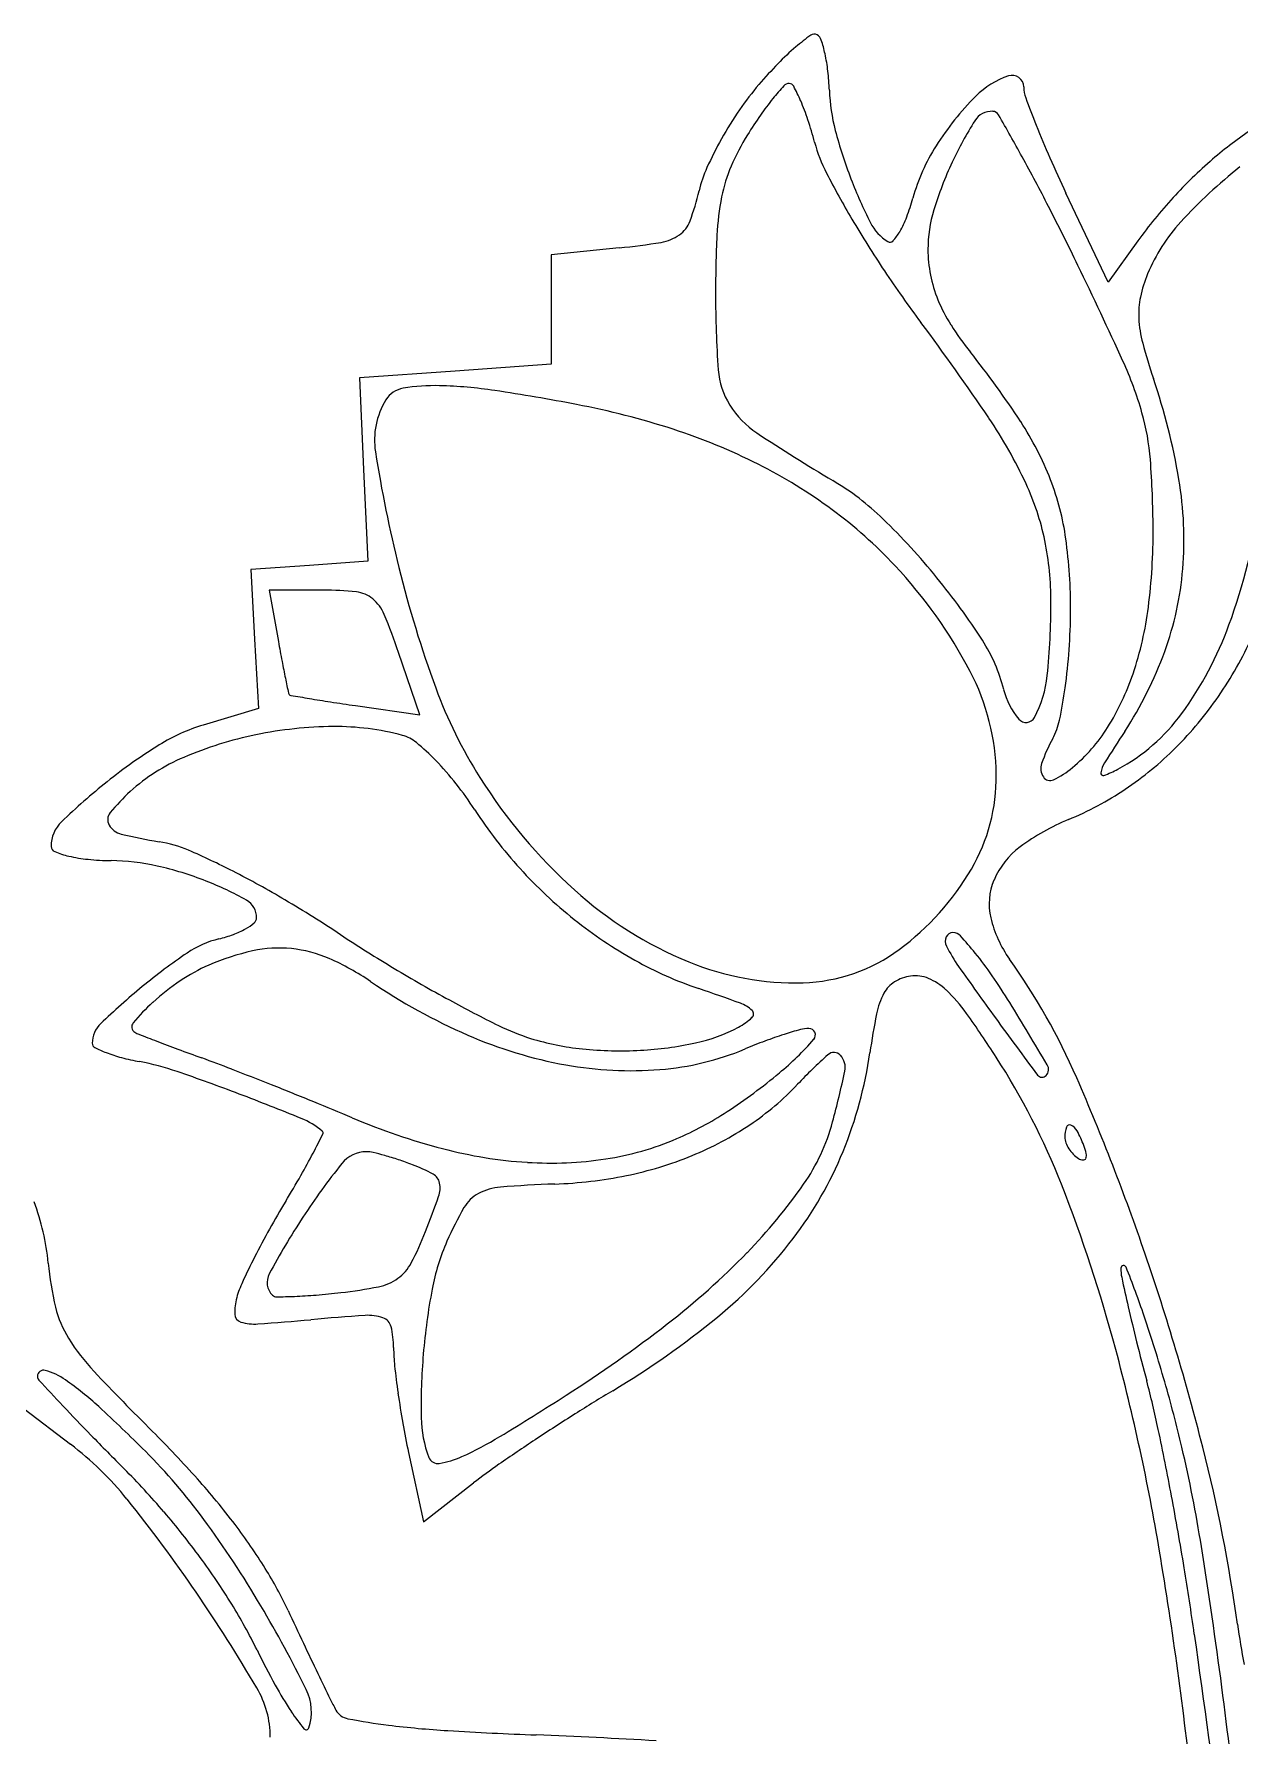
# Model space of a CAD drawing. Header units: millimetres. Extents: x 56222 to 3066687, y -650199 to -121287.
# Drawn here: x 141918.94 to 141924.33, y -185311.99 to -185304.39 of the extents above; entities that cross this region are included whole.
import ezdxf

# ---------------------------------------------------------------- set-up
doc = ezdxf.new("R2010")
doc.units = ezdxf.units.MM
doc.header["$MEASUREMENT"] = 0
doc.layers.add('$TD_AUDIT_GENERATED_(A0BDF17)', color=32, linetype='Continuous', lineweight=30)

msp = doc.modelspace()

# ---------------------------------------------------------------- linework, layer by layer
at = {"layer": '$TD_AUDIT_GENERATED_(A0BDF17)', "linetype": 'Continuous', "lineweight": 25, "ltscale": 2}
for p, q in [((141923.7362, -185305.4953, 0.5173), (141923.5478, -185305.0975, 0.5173)), ((141921.5517, -185305.3423, 0.5173), (141921.2476, -185305.3729, 0.5173)), ((141923.8687, -185305.3117, 0.5173), (141923.7362, -185305.4953, 0.5173)), ((141921.2476, -185305.3729, 0.5173), (141921.2476, -185305.6178, 0.5173)), ((141921.2476, -185305.6178, 0.5173), (141921.2476, -185305.8626, 0.5173)), ((141921.2476, -185305.8626, 0.5173), (141920.8191, -185305.8932, 0.5173)), ((141920.8191, -185305.8932, 0.5173), (141920.3906, -185305.9238, 0.5173)), ((141920.3906, -185305.9238, 0.5173), (141920.4094, -185306.3333, 0.5173)), ((141920.4094, -185306.3333, 0.5173), (141920.4282, -185306.7428, 0.5173)), ((141920.1671, -185306.7618, 0.5173), (141919.9059, -185306.7808, 0.5173)), ((141919.9059, -185306.7808, 0.5173), (141919.9227, -185307.0913, 0.5173)), ((141920.4282, -185306.7428, 0.5173), (141920.1671, -185306.7618, 0.5173)), ((141920.2291, -185306.8726, 0.5173), (141919.9872, -185306.8726, 0.5173)), ((141919.9872, -185306.8726, 0.5173), (141920.0287, -185307.1022, 0.5173)), ((141919.9227, -185307.0913, 0.5173), (141919.9395, -185307.4018, 0.5173)), ((141920.6609, -185307.4302, 0.5173), (141920.5659, -185307.1514, 0.5173)), ((141919.9395, -185307.4018, 0.5173), (141919.6932, -185307.4755, 0.5173)), ((141920.3728, -185307.3884, 0.5173), (141920.6609, -185307.4302, 0.5173)), ((141918.8932, -185310.5325, 0.5173), (141919.0997, -185310.69, 0.5173)), ((141920.6102, -185310.7269, 0.5173), (141920.6766, -185311.0369, 0.5173)), ((141920.6766, -185311.0369, 0.5173), (141920.9009, -185310.863, 0.5173))]:
    msp.add_line(p, q, dxfattribs=at)
for centre, radius, start, end in [((141923.0102, -185305.2292, 0.5173), 1.0317, 125.72038, 130.45188), ((141922.4228, -185304.4124, 0.5173), 0.0257, 58.28247, 125.7202), ((141922.4136, -185304.4273, 0.5173), 0.0433, 17.96032, 58.28254), ((141921.8384, -185304.6138, 0.5173), 0.6479, 12.3684, 17.96028), ((141923.0783, -185305.3091, 0.5173), 1.1368, 130.45198, 135.95132), ((141921.7231, -185304.6391, 0.5173), 0.766, 6.51787, 12.36833), ((141923.7633, -185305.9717, 0.5173), 2.0897, 135.95139, 139.43768), ((141921.3591, -185304.6807, 0.5173), 1.1323, 2.15291, 6.51786), ((141923.4108, -185304.9295, 0.5173), 0.3755, 108.65551, 135.09578), ((141923.3074, -185304.6231, 0.5173), 0.052, 0.03617, 108.65549), ((141923.1584, -185305.4539, 0.5173), 1.2935, 139.43773, 145.71051), ((141923.2545, -185305.4996, 0.5173), 1.3084, 137.65356, 140.94555), ((141922.3111, -185304.6398, 0.5173), 0.032, 90.0001, 137.65363), ((141922.3111, -185304.6308, 0.5173), 0.0231, 27.63147, 90), ((141921.466, -185305.0732, 0.5173), 0.9769, 23.41837, 27.63142), ((141923.3219, -185304.6069, 0.5173), 0.8318, 182.15298, 194.67041), ((141923.5, -185304.623, 0.5173), 0.1405, 180.03613, 200.09397), ((141923.5692, -185305.734, 0.5173), 1.7908, 145.71051, 150.62596), ((141923.2078, -185305.4617, 0.5173), 1.2483, 140.94561, 145.20518), ((141921.4305, -185305.0886, 0.5173), 1.0157, 18.29355, 23.41837), ((141924.0649, -185305.5814, 0.5173), 1.2989, 135.09575, 147.63032), ((141923.2169, -185304.8219, 0.5173), 0.0898, 87.54387, 147.80911), ((141923.2194, -185304.764, 0.5173), 0.0318, 29.58807, 87.5439), ((141927.8833, -185303.0194, 0.5173), 4.808, 200.094, 201.65929), ((141923.877, -185305.9267, 0.5173), 2.0632, 145.20518, 148.12871), ((141920.6726, -185305.3392, 0.5173), 1.8139, 14.97384, 18.29355), ((141924.5972, -185305.6908, 0.5173), 1.7208, 147.80917, 154.85387), ((141907.2535, -185313.8295, 0.5173), 18.392, 28.9203, 29.58814), ((141927.4174, -185303.2045, 0.5173), 4.3067, 201.65929, 203.75786), ((141925.3343, -185306.2598, 0.5173), 1.7335, 123.36347, 130.73238), ((141923.4389, -185305.6606, 0.5173), 1.6412, 150.62596, 155.64724), ((141923.0057, -185305.385, 0.5173), 1.0372, 148.12874, 156.87814), ((141923.0947, -185304.6913, 0.5173), 0.6934, 194.97377, 207.21288), ((141924.4843, -185304.3025, 0.5173), 2.0334, 194.67041, 201.09021), ((141923.7022, -185305.3515, 0.5173), 0.8694, 147.63031, 164.56447), ((141924.4838, -185305.6376, 0.5173), 1.5955, 154.85393, 163.06411), ((141916.5144, -185308.713, 0.5173), 7.8116, 27.07484, 28.92041), ((141929.2626, -185302.3922, 0.5173), 6.3227, 203.75789, 205.33167), ((141925.546, -185306.5056, 0.5173), 2.0579, 130.73236, 137.59572), ((141922.4583, -185305.2168, 0.5173), 0.5649, 155.64726, 166.772), ((141922.6957, -185305.2526, 0.5173), 0.7001, 156.87806, 168.6244), ((141926.0848, -185303.1538, 0.5173), 4.0556, 207.21293, 210.52646), ((141924.5839, -185304.2641, 0.5173), 2.1402, 201.09015, 206.82907), ((141925.7268, -185306.7548, 0.5173), 2.2608, 128.31091, 137.469), ((141920.7898, -185304.8246, 0.5173), 1.1492, 339.75983, 346.77202), ((141923.1238, -185305.3387, 0.5173), 1.1368, 168.62442, 177.33147), ((141921.9387, -185304.8646, 0.5173), 0.96, 339.27705, 344.56451), ((141925.6348, -185306.5867, 0.5173), 2.1782, 137.59575, 144.17287), ((141923.5389, -185305.3498, 0.5173), 0.6078, 163.06417, 179.94066), ((141910.5064, -185311.7841, 0.5173), 14.5591, 25.91684, 27.0749), ((141921.743, -185305.1761, 0.5173), 0.1332, 305.52771, 339.75992), ((141926.7426, -185302.7659, 0.5173), 4.8193, 210.52651, 213.77657), ((141922.8623, -185305.1349, 0.5173), 0.2109, 206.82905, 238.28256), ((141922.6058, -185305.1543, 0.5173), 0.2306, 317.19325, 329.87291), ((141922.4209, -185305.047, 0.5173), 0.4445, 329.87296, 339.27703), ((141924.6443, -185305.7618, 0.5173), 0.7918, 137.46902, 157.50003), ((141921.2319, -185302.1648, 0.5173), 3.1936, 275.74748, 279.14419), ((141921.7089, -185305.1283, 0.5173), 0.1919, 279.14423, 305.52773), ((141927.5853, -185305.5467, 0.5173), 5.6032, 177.33151, 179.99999), ((141922.7613, -185305.2983, 0.5173), 0.0188, 238.28251, 317.19324), ((141923.516, -185305.3498, 0.5173), 0.5849, 179.94072, 191.2367), ((141906.5327, -185313.7151, 0.5173), 18.977, 24.48977, 25.91687), ((141927.3376, -185302.3679, 0.5173), 5.5351, 213.77653, 216.70602), ((141923.5231, -185305.3484, 0.5173), 0.5921, 191.23676, 202.42895), ((141924.46, -185305.6855, 0.5173), 0.5924, 157.5, 167.99429), ((141926.8304, -185305.5467, 0.5173), 4.8483, 179.99997, 184.03432), ((141923.6524, -185305.295, 0.5173), 0.732, 202.42897, 212.37477), ((141924.2347, -185305.6375, 0.5173), 0.362, 167.99427, 183.1701), ((141913.7646, -185312.4872, 0.5173), 11.3949, 34.07487, 36.70601), ((141924.1992, -185304.9484, 0.5173), 1.3794, 212.37476, 218.56487), ((141924.4226, -185305.6271, 0.5173), 0.5502, 183.1701, 194.8833), ((141926.255, -185305.1402, 0.5173), 2.4461, 194.88322, 198.75283), ((141919.9277, -185308.354, 0.5173), 4.0835, 33.17727, 38.56484), ((141922.3009, -185306.5325, 0.5173), 1.6501, 15.94219, 24.48974), ((141922.3343, -185305.8638, 0.5173), 0.341, 184.03427, 212.09375), ((141921.1799, -185306.8632, 0.5173), 2.9135, 9.59676, 18.75279), ((141920.8007, -185306.2016, 0.5173), 0.3424, 148.28256, 188.90174), ((141920.6046, -185306.0803, 0.5173), 0.1119, 99.40231, 148.28252), ((141920.7279, -185306.8253, 0.5173), 0.867, 88.5806, 99.40237), ((141920.7004, -185307.9379, 0.5173), 1.9799, 81.4173, 88.58061), ((141919.587, -185315.3149, 0.5173), 9.4405, 79.16843, 81.41733), ((141920.6837, -185309.5827, 0.5173), 3.6043, 72.08979, 79.16838), ((141922.3943, -185305.8262, 0.5173), 0.4119, 212.09373, 236.50797), ((141921.4472, -185307.2906, 0.5173), 2.1198, 24.93213, 34.07489), ((141922.8773, -185306.3679, 0.5173), 1.0506, 4.29955, 15.94211), ((141920.979, -185308.669, 0.5173), 2.644, 63.16049, 72.08976), ((141926.8506, -185299.0915, 0.5173), 8.4873, 236.50791, 239.2149), ((141922.1769, -185306.8834, 0.5173), 1.3963, 21.18265, 33.17722), ((141926.3668, -185305.3298, 0.5173), 5.9763, 188.90172, 193.96172), ((141921.1209, -185308.3886, 0.5173), 2.3298, 53.61578, 63.16055), ((141919.5456, -185306.6183, 0.5173), 4.3917, 0.27641, 4.29954), ((141921.8863, -185307.4241, 0.5173), 1.212, 45.8912, 59.21486), ((141922.3229, -185306.8835, 0.5173), 1.1542, 11.66336, 24.9322), ((141922.3806, -185306.8045, 0.5173), 1.1778, 7.88069, 21.18265), ((141922.4611, -185306.6466, 0.5173), 1.6141, 355.34984, 9.59673), ((141921.6389, -185306.0648, 0.5173), 2.8077, 339.93979, 351.6827), ((141921.2903, -185308.1587, 0.5173), 2.0442, 43.08774, 53.61587), ((141920.5823, -185308.7692, 0.5173), 3.0854, 39.2602, 45.89113), ((141921.2406, -185306.6102, 0.5173), 2.6967, 352.79071, 0.27637), ((141922.1363, -185306.922, 0.5173), 1.3447, 359.83091, 11.66342), ((141921.3019, -185306.9538, 0.5173), 2.2667, 359.73097, 7.88072), ((141925.6197, -185305.5155, 0.5173), 5.2065, 193.96169, 200.14951), ((141921.1969, -185308.2461, 0.5173), 2.1722, 27.72912, 43.08771), ((141922.6644, -185306.6631, 0.5173), 1.4101, 339.95629, 355.34979), ((141920.6194, -185308.7389, 0.5173), 3.0375, 32.72928, 39.26015), ((141920.2291, -185308.2454, 0.5173), 1.3728, 83.80626, 90.00003), ((141920.3623, -185307.0181, 0.5173), 0.1383, 50.38625, 83.80631), ((141920.3366, -185307.0491, 0.5173), 0.1785, 22.54853, 50.38628), ((141920.0169, -185306.9158, 0.5173), 3.4641, 354.39551, 359.83094), ((141917.913, -185308.0554, 0.5173), 2.8028, 18.81571, 22.54854), ((141920.8847, -185306.9518, 0.5173), 2.6839, 356.00208, 359.73102), ((141922.397, -185306.7564, 0.5173), 1.5311, 341.35389, 352.79071), ((141922.5564, -185307.494, 0.5173), 0.7349, 13.98484, 32.72931), ((141922.7591, -185306.4739, 0.5173), 1.6152, 323.98271, 339.93987), ((141922.7616, -185306.3402, 0.5173), 1.7799, 325.53186, 335.40103), ((141929.6552, -185305.3618, 0.5173), 9.7825, 190.24796, 190.77531), ((141921.1001, -185306.9669, 0.5173), 2.4681, 352.03114, 356.00203), ((141922.3314, -185306.5416, 0.5173), 1.7646, 326.9453, 339.95624), ((141925.2701, -185306.1963, 0.5173), 5.3187, 190.77539, 191.60755), ((141922.2183, -185307.7092, 0.5173), 1.0182, 0.66621, 27.72909), ((141922.7694, -185306.8821, 0.5173), 1.138, 327.9512, 341.35388), ((141937.4073, -185303.7032, 0.5173), 17.7094, 191.60753, 191.82526), ((141922.7205, -185306.5793, 0.5173), 2.1183, 200.14949, 212.26313), ((141923.59, -185307.2366, 0.5173), 0.3303, 193.98487, 219.95261), ((141922.9715, -185307.2057, 0.5173), 0.4953, 331.55901, 354.39549), ((141921.4259, -185307.0125, 0.5173), 2.1391, 348.09623, 352.03115), ((141920.0874, -185307.3295, 0.5173), 0.0139, 191.82542, 223.91558), ((141920.0863, -185307.3306, 0.5173), 0.0123, 223.91533, 260.36939), ((141925.1367, -185277.5672, 0.5173), 30.2011, 260.36948, 260.52899), ((141921.3759, -185300.1106, 0.5173), 7.3463, 260.52904, 261.27663), ((141922.3476, -185293.778, 0.5173), 13.753, 261.27672, 261.74426), ((141922.9053, -185306.4389, 0.5173), 1.6055, 314.86958, 325.53196), ((141919.9275, -185308.2575, 0.5173), 0.8163, 106.67855, 121.861), ((141923.3695, -185307.4213, 0.5173), 0.0426, 219.95263, 331.55894), ((141923.2241, -185307.3915, 0.5173), 0.3014, 331.38916, 348.09628), ((141923.3791, -185306.9246, 0.5173), 0.8486, 298.15502, 323.9827), ((141920.2734, -185309.1899, 0.5173), 1.7061, 101.6607, 113.03648), ((141920.2897, -185309.2692, 0.5173), 1.7871, 90.49571, 101.66069), ((141920.2842, -185308.634, 0.5173), 1.1518, 74.97973, 90.49574), ((141920.5398, -185307.6816, 0.5173), 0.1657, 50.29773, 74.97976), ((141919.9387, -185308.4055, 0.5173), 1.1066, 44.22445, 50.29776), ((141924.1646, -185307.9046, 0.5173), 0.77, 151.38919, 160.43928), ((141923.0957, -185307.0863, 0.5173), 0.7531, 309.69015, 327.95122), ((141932.4345, -185313.1163, 0.5173), 10.2894, 146.94532, 147.87351), ((141920.7826, -185309.6334, 0.5173), 2.4363, 121.86095, 128.57936), ((141919.9395, -185308.4048, 0.5173), 0.853, 113.03651, 132.14471), ((141922.9571, -185306.4909, 0.5173), 1.5321, 303.94402, 314.8696), ((141919.7756, -185308.5642, 0.5173), 1.3342, 38.2872, 44.22446), ((141922.4182, -185307.7068, 0.5173), 0.8183, 329.75647, 0.66623), ((141923.503, -185307.6695, 0.5173), 0.0678, 160.43932, 214.08278), ((141923.3135, -185307.3489, 0.5173), 0.4119, 295.77759, 309.69022), ((141923.7141, -185307.6902, 0.5173), 0.0107, 169.64277, 289.7326), ((141923.8258, -185307.7106, 0.5173), 0.1243, 147.87351, 169.64277), ((141923.5623, -185307.2669, 0.5173), 0.4604, 289.73256, 298.15492), ((141921.016, -185309.926, 0.5173), 2.8106, 128.57932, 134.10408), ((141919.9586, -185308.4259, 0.5173), 0.8814, 132.14478, 140.63557), ((141919.618, -185308.6886, 0.5173), 1.535, 32.9424, 38.28712), ((141922.9734, -185306.4197, 0.5173), 2.4174, 212.26307, 227.85756), ((141923.4769, -185307.6871, 0.5173), 0.0363, 214.08268, 295.77756), ((141923.0083, -185306.567, 0.5173), 1.4404, 292.50107, 303.94406), ((141922.63, -185306.7369, 0.5173), 2.054, 212.94232, 222.20269), ((141919.1666, -185308.0179, 0.5173), 0.1533, 134.10399, 180.00004), ((141919.3152, -185307.898, 0.5173), 0.0492, 140.63553, 209.80225), ((141919.3466, -185307.88, 0.5173), 0.0854, 209.80229, 256.5658), ((141923.9509, -185308.8427, 0.5173), 1.0228, 112.50112, 126.46764), ((141919.854, -185305.7559, 0.5173), 2.2693, 256.56577, 260.91492), ((141919.4082, -185308.5436, 0.5173), 0.5538, 66.66573, 80.91491), ((141919.0386, -185308.0179, 0.5173), 0.0252, 179.99995, 248.22107), ((141919.1959, -185307.624, 0.5173), 0.4494, 248.22105, 256.62166), ((141919.2429, -185307.4266, 0.5173), 0.6522, 256.62162, 264.32568), ((141919.2994, -185306.8573, 0.5173), 1.2243, 264.3257, 269.13394), ((141919.2656, -185309.0975, 0.5173), 1.0161, 77.39439, 89.13387), ((141918.3154, -185311.077, 0.5173), 3.3129, 62.87012, 66.66574), ((141923.5554, -185308.3075, 0.5173), 0.3573, 126.46759, 157.06517), ((141919.1619, -185309.5611, 0.5173), 1.4912, 68.588, 77.39438), ((141917.8848, -185311.9174, 0.5173), 4.2571, 59.29862, 62.87015), ((141922.6449, -185306.7234, 0.5173), 2.0742, 222.20273, 231.39561), ((141922.0905, -185307.5158, 0.5173), 1.1976, 306.51748, 329.75643), ((141919.1952, -185309.4763, 0.5173), 1.4001, 60.42935, 68.58803), ((141922.5267, -185306.9132, 0.5173), 1.7517, 227.8576, 247.70983), ((141923.4776, -185308.2746, 0.5173), 0.2729, 157.06508, 193.2854), ((141919.8418, -185308.3366, 0.5173), 0.0897, 0.00003, 60.42936), ((141916.8299, -185313.6938, 0.5173), 6.3231, 56.6434, 59.29859), ((141919.6967, -185308.0558, 0.5173), 0.3789, 290.23196, 299.30424), ((141919.7548, -185308.1593, 0.5173), 0.2602, 299.30418, 309.61436), ((141919.9015, -185308.3366, 0.5173), 0.0301, 309.61449, 359.99998), ((141922.597, -185306.7835, 0.5173), 1.9973, 231.39565, 240.76379), ((141923.7242, -185308.2164, 0.5173), 0.5262, 193.28543, 215.45322), ((141919.8685, -185308.8584, 0.5173), 0.4401, 103.84167, 124.18332), ((141919.6185, -185307.8438, 0.5173), 0.6049, 283.84159, 290.23185), ((141924.078, -185302.6834, 0.5173), 6.8588, 236.64336, 239.01028), ((141923.0571, -185308.442, 0.5173), 0.0483, 156.38768, 206.44367), ((141923.043, -185308.4358, 0.5173), 0.0329, 90, 156.38781), ((141923.6346, -185308.1547, 0.5173), 0.6932, 206.4436, 215.23968), ((141923.043, -185308.4476, 0.5173), 0.0447, 42.49526, 90), ((141921.8318, -185309.5573, 0.5173), 1.6874, 39.02706, 42.49526), ((141921.1412, -185310.7323, 0.5173), 2.7053, 124.18338, 129.49627), ((141920.1462, -185309.5331, 0.5173), 1.0735, 102.52003, 113.54851), ((141920.0321, -185309.0194, 0.5173), 0.5473, 84.26344, 102.51995), ((141920.0308, -185309.032, 0.5173), 0.56, 66.25605, 84.2634), ((141919.7897, -185309.5801, 0.5173), 1.1588, 55.80317, 66.25606), ((141922.4558, -185307.0357, 0.5173), 1.7082, 240.76374, 251.29737), ((141922.3369, -185307.3763, 0.5173), 1.2512, 247.70986, 271.68193), ((141922.3513, -185307.868, 0.5173), 0.7593, 271.68194, 306.51743), ((141921.8638, -185309.5314, 0.5173), 1.6462, 34.63203, 39.02699), ((141920.902, -185310.226, 0.5173), 2.9384, 23.54343, 35.4532), ((141920.1946, -185309.5154, 0.5173), 1.0814, 123.9603, 132.23915), ((141920.0355, -185309.2791, 0.5173), 0.7965, 113.54855, 123.96028), ((141924.1, -185302.6467, 0.5173), 6.9016, 239.0102, 241.36612), ((141922.8804, -185308.7843, 0.5173), 0.1884, 98.12636, 121.44311), ((141922.8751, -185308.7473, 0.5173), 0.1511, 67.14933, 98.12637), ((141922.8325, -185308.8484, 0.5173), 0.2608, 46.56262, 67.14937), ((141942.0983, -185295.1108, 0.5173), 23.2998, 215.2397, 215.93458), ((141920.9907, -185310.1344, 0.5173), 2.7073, 31.60425, 34.63204), ((141921.6008, -185311.2899, 0.5173), 3.4279, 129.49635, 133.6464), ((141921.9479, -185306.4041, 0.5173), 2.681, 235.80318, 246.40724), ((141919.1651, -185316.7561, 0.5173), 8.5541, 69.98364, 71.29731), ((141923.0344, -185308.8332, 0.5173), 0.3395, 152.01807, 168.60665), ((141922.8505, -185308.7355, 0.5173), 0.1312, 121.44306, 152.01812), ((141922.5151, -185309.1837, 0.5173), 0.7225, 35.44957, 46.56265), ((141920.0571, -185309.3639, 0.5173), 0.8768, 132.23915, 140.56354), ((141923.7139, -185303.354, 0.5173), 6.0958, 241.36602, 243.69719), ((141922.0426, -185308.8572, 0.5173), 0.1473, 45.79286, 69.98365), ((141922.1302, -185308.7672, 0.5173), 0.0218, 312.10863, 45.79284), ((141925.7697, -185309.3844, 0.5173), 3.1297, 168.60674, 171.84694), ((141918.8279, -185311.8088, 0.5173), 5.2487, 32.87578, 35.44963), ((141906.6353, -185318.9673, 0.5173), 19.5625, 30.6524, 31.6042), ((141919.3191, -185308.8978, 0.5173), 0.1221, 133.64651, 179.99999), ((141919.4015, -185308.8247, 0.5173), 0.0279, 140.56352, 239.24477), ((141921.4492, -185307.9356, 0.5173), 0.985, 243.69712, 252.66597), ((141921.7379, -185308.1775, 0.5173), 0.7351, 282.15108, 298.155), ((141921.9421, -185308.5591, 0.5173), 0.3022, 298.15493, 312.10867), ((141922.8545, -185310.6154, 0.5173), 1.846, 105.49869, 107.86079), ((141922.3989, -185308.9724, 0.5173), 0.1411, 90.00001, 105.49868), ((141922.3989, -185308.8608, 0.5173), 0.0294, 318.78058, 90.00001), ((141937.704, -185298.2958, 0.5173), 17.8726, 215.93467, 216.95132), ((141919.2181, -185308.8978, 0.5173), 0.0211, 179.99996, 242.65416), ((141919.4472, -185308.4548, 0.5173), 0.5198, 242.65414, 248.79752), ((141919.449, -185308.7448, 0.5173), 0.1208, 239.24473, 248.76022), ((141925.9319, -185292.0652, 0.5173), 18.016, 248.76031, 249.03258), ((141923.2382, -185299.0944, 0.5173), 10.4883, 249.03256, 249.58329), ((141925.6228, -185292.6883, 0.5173), 17.3239, 249.58325, 249.9614), ((141921.6621, -185307.0585, 0.5173), 1.967, 246.40727, 259.78232), ((141921.5042, -185307.7596, 0.5173), 1.1694, 252.66598, 264.26374), ((141921.5554, -185307.25, 0.5173), 1.6816, 264.2638, 273.09741), ((141921.5612, -185307.3568, 0.5173), 1.5746, 273.0974, 282.15115), ((141921.6358, -185307.7788, 0.5173), 1.2403, 274.50859, 292.67652), ((141923.0705, -185311.2124, 0.5173), 2.481, 110.46841, 112.67653), ((141922.8979, -185310.7501, 0.5173), 1.9876, 107.86085, 110.46838), ((141921.382, -185307.9698, 0.5173), 1.3814, 309.8526, 318.78049), ((141919.4915, -185308.3405, 0.5173), 0.6424, 248.79763, 255.21217), ((141919.6196, -185307.855, 0.5173), 1.1445, 255.21215, 259.3748), ((141919.1881, -185310.1552, 0.5173), 1.1959, 71.04644, 79.37473), ((141917.3233, -185315.4432, 0.5173), 6.8974, 68.77773, 69.96145), ((141921.6043, -185307.379, 0.5173), 1.6413, 259.78237, 274.50863), ((141923.8483, -185310.4891, 0.5173), 2.0571, 131.52678, 136.81195), ((141922.511, -185308.979, 0.5173), 0.04, 42.95337, 131.52667), ((141922.4822, -185309.0057, 0.5173), 0.0793, 348.07307, 42.95338), ((141920.8335, -185308.6772, 0.5173), 1.8569, 337.71057, 351.84697), ((141920.548, -185310.6971, 0.5173), 3.2006, 21.41891, 32.87584), ((141923.4299, -185309.0143, 0.5173), 0.0402, 317.26758, 30.65235), ((141916.6716, -185317.4829, 0.5173), 8.9436, 69.15732, 71.04644), ((141911.9342, -185329.321, 0.5173), 21.7848, 68.27538, 68.77775), ((141920.6676, -185307.1141, 0.5173), 2.4961, 303.17144, 309.85253), ((141918.3874, -185308.1408, 0.5173), 4.2645, 344.92934, 348.07308), ((141923.4411, -185309.0247, 0.5173), 0.0249, 216.95143, 317.26774), ((141914.0038, -185313.2316, 0.5173), 10.4629, 18.91519, 23.54337), ((141915.4219, -185320.7656, 0.5173), 12.4561, 67.78975, 69.15727), ((141911.2948, -185330.9259, 0.5173), 23.5124, 67.77846, 68.27533), ((141921.4485, -185308.2365, 0.5173), 1.2342, 303.79459, 316.81193), ((141913.9814, -185324.3496, 0.5173), 16.4084, 67.12772, 67.77836), ((141921.2249, -185307.9666, 0.5173), 1.4776, 293.27685, 303.17141), ((141919.9958, -185309.5632, 0.5173), 0.356, 49.99258, 67.78969), ((141914.9034, -185306.6397, 0.5173), 5.9533, 332.49908, 333.41741), ((141920.2177, -185309.2989, 0.5173), 0.0109, 333.41742, 49.99254), ((141921.5269, -185306.4628, 0.5173), 3.0047, 247.12774, 255.2585), ((141921.3202, -185308.0449, 0.5173), 1.4648, 292.34635, 303.7946), ((141921.6433, -185309.0175, 0.5173), 0.8926, 325.13321, 344.92926), ((141923.6888, -185309.3175, 0.5173), 0.1457, 161.91087, 179.99999), ((141923.5641, -185309.2767, 0.5173), 0.0146, 66.14396, 161.91095), ((141923.5467, -185309.3163, 0.5173), 0.0578, 27.85875, 66.14392), ((141923.0658, -185309.5705, 0.5173), 0.6018, 20.9936, 27.85879), ((141921.268, -185307.4467, 0.5173), 1.9873, 255.25853, 266.34189), ((141921.2966, -185308.1333, 0.5173), 1.2961, 278.63611, 293.27677), ((141923.6145, -185309.3175, 0.5173), 0.0715, 179.99997, 200.29751), ((141923.6799, -185309.2933, 0.5173), 0.1412, 200.29747, 212.49612), ((141923.6912, -185309.2861, 0.5173), 0.1546, 212.49611, 224.21616), ((141923.3896, -185309.4462, 0.5173), 0.2549, 12.65323, 20.99364), ((141917.668, -185308.0789, 0.5173), 2.8365, 330.20434, 332.49908), ((141922.7623, -185311.3938, 0.5173), 3.1366, 141.36423, 146.78386), ((141920.4227, -185309.5238, 0.5173), 0.1415, 90.00006, 141.36426), ((141920.4227, -185309.508, 0.5173), 0.1257, 76.60345, 89.99997), ((141920.1601, -185310.6107, 0.5173), 1.2593, 74.1364, 76.60346), ((141920.1227, -185310.7422, 0.5173), 1.3959, 71.51668, 74.13636), ((141920.0489, -185310.963, 0.5173), 1.6288, 69.18323, 71.51669), ((141920.3573, -185310.1517, 0.5173), 0.7608, 61.54029, 69.18323), ((141921.2456, -185307.7971, 0.5173), 1.6362, 266.34189, 278.63607), ((141921.2601, -185307.8985, 0.5173), 1.6231, 281.49347, 292.34634), ((141920.9593, -185308.7288, 0.5173), 1.7209, 322.74417, 337.71052), ((141923.6673, -185309.3094, 0.5173), 0.1212, 224.21604, 238.28257), ((141923.6289, -185309.3714, 0.5173), 0.0483, 238.2825, 264.38756), ((141923.6254, -185309.4075, 0.5173), 0.012, 264.38772, 337.33179), ((141923.6032, -185309.3982, 0.5173), 0.036, 337.33163, 12.65311), ((141915.3708, -185306.7636, 0.5173), 5.4836, 328.80316, 330.20437), ((141920.6925, -185309.5335, 0.5173), 0.0576, 11.12333, 61.54025), ((141920.6365, -185309.5445, 0.5173), 0.1147, 340.76104, 11.12333), ((141921.4736, -185315.3114, 0.5173), 5.7882, 92.07745, 94.48561), ((141921.1927, -185307.5668, 0.5173), 1.9615, 272.07746, 281.49342), ((141920.3883, -185308.1431, 0.5173), 2.4222, 315.73507, 325.13318), ((141917.0935, -185312.0522, 0.5173), 6.9114, 14.97626, 21.41896), ((141917.9296, -185309.9831, 0.5173), 1.0757, 5.48856, 20.51903), ((141923.4032, -185311.6275, 0.5173), 3.9066, 148.80323, 150.90661), ((141916.6363, -185308.1484, 0.5173), 4.3514, 338.55458, 340.76108), ((141920.9989, -185309.7128, 0.5173), 0.1622, 117.96586, 150.24656), ((141921.0405, -185309.7913, 0.5173), 0.2511, 94.48557, 117.96585), ((141922.929, -185311.503, 0.5173), 3.3359, 146.78385, 151.84431), ((141922.2709, -185310.44, 0.5173), 1.6274, 150.24664, 156.18528), ((141923.3061, -185311.5735, 0.5173), 3.7955, 150.90663, 153.05607), ((141919.3548, -185309.2163, 0.5173), 1.4307, 332.38188, 338.55458), ((141921.6767, -185310.1777, 0.5173), 0.9779, 156.18531, 169.30133), ((141919.6454, -185307.419, 0.5173), 3.4596, 307.80386, 315.73501), ((141920.665, -185308.5049, 0.5173), 2.0906, 309.34035, 322.74418), ((141920.4333, -185309.7426, 0.5173), 1.4396, 185.48854, 193.46113), ((141922.922, -185311.3783, 0.5173), 3.3647, 153.056, 155.16122), ((141920.4477, -185309.7881, 0.5173), 0.1973, 305.76365, 332.38188), ((141923.9549, -185309.9101, 0.5173), 0.1614, 177.31329, 192.08907), ((141923.8056, -185309.9031, 0.5173), 0.012, 21.62673, 177.31328), ((141919.4934, -185311.6128, 0.5173), 4.6507, 18.75517, 21.62668), ((141913.3016, -185313.4722, 0.5173), 11.2051, 14.3042, 18.9152), ((141920.3122, -185310.1702, 0.5173), 0.4888, 155.16122, 163.90604), ((141920.0585, -185309.9667, 0.5173), 0.0802, 151.84431, 225.63808), ((141920.0781, -185307.9904, 0.5173), 2.0348, 276.47729, 281.28897), ((141920.4329, -185309.7674, 0.5173), 0.2227, 281.28891, 305.76364), ((141933.8243, -185307.7963, 0.5173), 10.2547, 192.08903, 192.8435), ((141920.064, -185310.0986, 0.5173), 0.2304, 163.90607, 182.66783), ((141920.0199, -185310.0063, 0.5173), 0.0249, 225.6381, 270.82009), ((141919.9731, -185306.7412, 0.5173), 3.2902, 270.82014, 272.22296), ((141920.0168, -185307.8675, 0.5173), 2.1631, 272.223, 274.7831), ((141919.8842, -185306.2823, 0.5173), 3.7538, 274.78299, 276.47731), ((141923.5081, -185310.5237, 0.5173), 2.8417, 169.30127, 175.22067), ((141919.4925, -185309.9678, 0.5173), 0.4722, 193.46113, 211.76388), ((141919.8717, -185310.1076, 0.5173), 0.0379, 182.66777, 253.43247), ((141919.1336, -185298.6594, 0.5173), 11.521, 274.00003, 275.18123), ((141921.1034, -185320.3821, 0.5173), 10.2908, 93.8281, 95.18118), ((141920.43, -185310.3194, 0.5173), 0.2056, 71.31496, 93.82804), ((141920.4779, -185310.1778, 0.5173), 0.0561, 13.62025, 71.31498), ((141919.5214, -185307.1097, 0.5173), 3.8946, 300.92671, 309.34037), ((141931.3559, -185308.3591, 0.5173), 7.7229, 192.84348, 194.03751), ((141917.708, -185312.219, 0.5173), 6.5362, 16.05802, 18.75515), ((141919.8771, -185309.7296, 0.5173), 0.9245, 211.76388, 223.36986), ((141919.9223, -185309.9375, 0.5173), 0.2154, 253.43242, 274.00007), ((141920.1454, -185310.2583, 0.5173), 0.3982, 0.00003, 13.62014), ((141918.0307, -185305.3376, 0.5173), 6.0939, 302.61298, 307.80378), ((141921.3057, -185310.2583, 0.5173), 0.762, 180.00005, 186.14687), ((141923.5247, -185310.5251, 0.5173), 2.8584, 175.22069, 180.91723), ((141914.3943, -185312.7742, 0.5173), 9.7055, 9.52898, 14.97632), ((141935.4839, -185307.327, 0.5173), 11.978, 194.0375, 194.89693), ((141918.9798, -185310.3866, 0.5173), 0.0276, 74.15858, 180), ((141918.9047, -185310.651, 0.5173), 0.3025, 55.22546, 74.15863), ((141928.0534, -185302.0058, 0.5173), 12.1722, 223.36996, 225.1312), ((141924.1608, -185309.9508, 0.5173), 3.6336, 186.14696, 188.07663), ((141918.9767, -185310.3866, 0.5173), 0.0245, 179.99991, 222.84373), ((141941.3471, -185289.6395, 0.5173), 30.5348, 222.84382, 223.13878), ((141918.2793, -185311.5517, 0.5173), 1.399, 47.40289, 55.22553), ((141919.8016, -185311.4988, 0.5173), 4.2497, 11.87914, 14.89685), ((141918.1148, -185312.1019, 0.5173), 6.113, 13.22207, 16.05807), ((141925.9857, -185304.034, 0.5173), 9.4831, 223.13883, 224.23248), ((141914.5737, -185315.582, 0.5173), 6.8739, 45.00001, 47.40291), ((141924.6042, -185309.8879, 0.5173), 4.0815, 188.07668, 189.99857), ((141913.0563, -185297.5632, 0.5173), 15.3235, 301.30549, 302.61297), ((141925.5856, -185317.2315, 0.5173), 7.9047, 120.92669, 122.36365), ((141924.1428, -185309.9693, 0.5173), 3.613, 189.99849, 192.10439), ((141921.1881, -185310.5625, 0.5173), 0.5215, 180.91727, 200.99354), ((141926.913, -185319.326, 0.5173), 10.3844, 122.36369, 123.5348), ((141931.8004, -185298.3731, 0.5173), 17.5983, 224.23249, 224.92095), ((141916.0087, -185314.1058, 0.5173), 4.9007, 41.71484, 45.13125), ((141920.1891, -185309.2922, 0.5173), 1.5959, 294.41559, 301.30551), ((141926.4025, -185318.5557, 0.5173), 9.4603, 123.53478, 124.71873), ((141910.2747, -185313.5028, 0.5173), 13.9851, 10.63651, 11.87913), ((141918.2093, -185311.8574, 0.5173), 1.4682, 38.87493, 52.66586), ((141917.5732, -185312.5825, 0.5173), 2.632, 36.25863, 45.00001), ((141920.7409, -185310.7341, 0.5173), 0.0424, 200.9936, 279.24875), ((141920.6833, -185310.3809, 0.5173), 0.4003, 279.24868, 294.41561), ((141918.0277, -185312.1224, 0.5173), 6.2024, 9.05021, 13.22203), ((141917.2285, -185312.471, 0.5173), 7.1526, 7.84977, 14.30415), ((141916.8504, -185313.2818, 0.5173), 3.515, 40.63965, 44.92098), ((141922.5048, -185312.9307, 0.5173), 2.6168, 124.7187, 127.79943), ((141917.2033, -185313.0408, 0.5173), 3.3004, 37.12034, 41.71485), ((141914.3145, -185314.9973, 0.5173), 6.4711, 34.28996, 38.87484), ((141909.0907, -185313.7252, 0.5173), 15.1898, 9.40815, 10.63656), ((141916.9279, -185313.2153, 0.5173), 3.4129, 36.26262, 40.63971), ((141915.9206, -185313.7946, 0.5173), 4.6814, 30.57886, 36.25869), ((141917.6995, -185312.6653, 0.5173), 2.6781, 32.01997, 37.12029), ((141917.1185, -185313.0755, 0.5173), 3.1765, 31.73272, 36.26262), ((141905.946, -185314.1924, 0.5173), 18.272, 6.13647, 9.52905), ((141900.9684, -185314.8397, 0.5173), 23.4768, 7.50004, 9.05021), ((141918.5087, -185312.1593, 0.5173), 1.7237, 24.92443, 32.01996), ((141913.2875, -185313.0298, 0.5173), 10.9358, 7.83672, 9.4082), ((141913.2236, -185315.7411, 0.5173), 7.7914, 30.56263, 34.28997), ((141917.7814, -185312.6656, 0.5173), 2.3971, 26.13825, 31.73264), ((141915.1339, -185314.2595, 0.5173), 5.5953, 26.22725, 30.57892), ((141944.9103, -185299.8904, 0.5173), 27.3893, 204.92448, 205.26253), ((141927.375, -185311.0721, 0.5173), 3.0899, 187.84971, 191.24458), ((141938.8281, -185302.7605, 0.5173), 20.664, 205.26249, 205.68006), ((142407.1167, -185245.0609, 0.5173), 487.5489, 187.836755, 187.946534), ((141923.5655, -185309.8272, 0.5173), 4.0459, 206.13823, 208.63669), ((141939.2457, -185302.5598, 0.5173), 21.1273, 205.68004, 206.02313), ((141919.5594, -185311.9997, 0.5173), 0.4333, 0.00001, 30.56268), ((141921.4227, -185310.9973, 0.5173), 1.6044, 208.63671, 213.6218), ((141919.9511, -185311.8863, 0.5173), 0.2252, 341.565, 26.22729), ((141898.2007, -185315.204, 0.5173), 26.2683, 6.14863, 7.5001), ((141920.8317, -185311.3902, 0.5173), 0.8948, 213.62177, 219.68431), ((141921.1856, -185311.3772, 0.5173), 1.0297, 206.02311, 209.10818), ((141920.3542, -185311.8402, 0.5173), 0.0781, 209.10823, 259.08537), ((141920.1528, -185311.9535, 0.5173), 0.0126, 219.6844, 341.56509), ((141920.8611, -185309.2115, 0.5173), 2.7552, 259.08538, 262.90734), ((141921.034, -185307.8219, 0.5173), 4.1555, 262.90737, 266.57971), ((141921.9332, -185292.7772, 0.5173), 19.2271, 266.5797, 267.75815), ((141920.0763, -185340.2093, 0.5173), 28.2414, 86.66878, 87.75808)]:
    msp.add_arc(centre, radius, start, end, dxfattribs=at)

doc.saveas('drawing.dxf')
